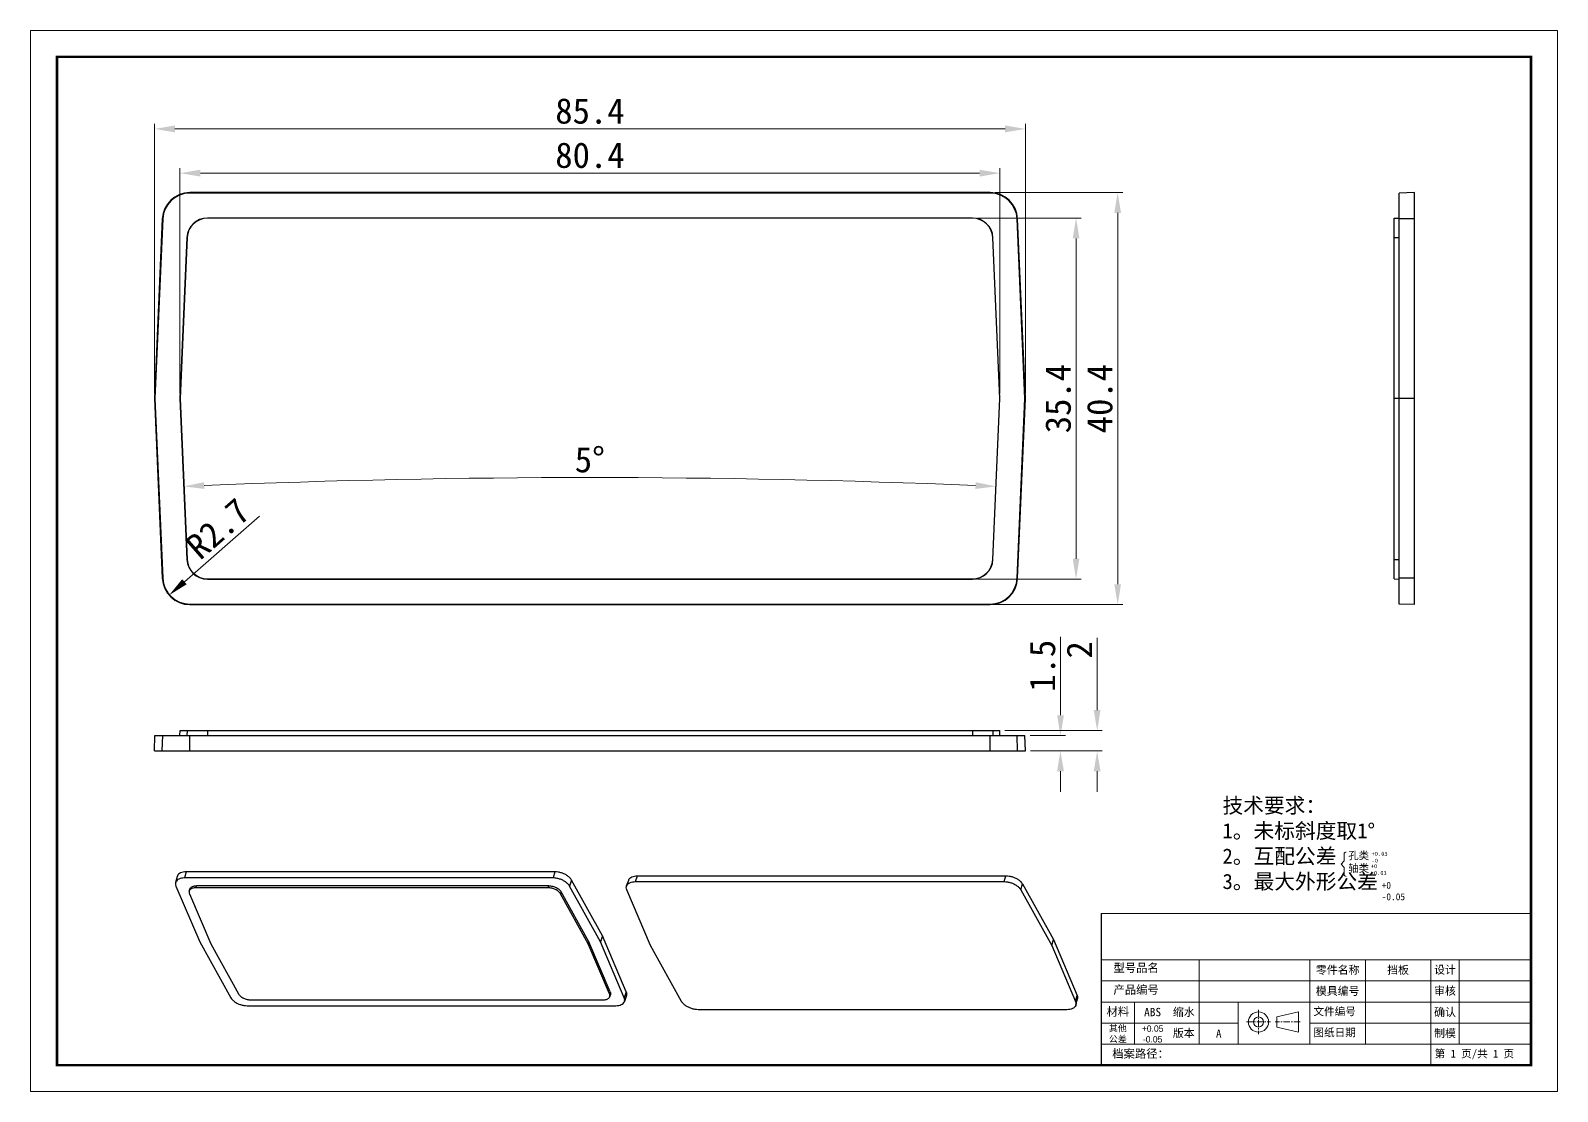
# Model space of a CAD drawing. Header units: millimetres. Extents: x 929 to 1798, y -260 to -38.
# Drawn here: x 1648.8 to 1798.5, y -260.3 to -156.3 of the extents above; entities that cross this region are included whole.
import ezdxf

# ---------------------------------------------------------------- set-up
doc = ezdxf.new("R2010")
doc.units = ezdxf.units.MM
doc.linetypes.add('CENTER', pattern=[50.8, 31.75, -6.35, 6.35, -6.35])
for name, color, linetype, lineweight in [('dim', 82, 'Continuous', 9), ('from', 7, 'Continuous', 13), ('text', 212, 'Continuous', 20)]:
    doc.layers.add(name, color=color, linetype=linetype, lineweight=lineweight)
doc.styles.get("Standard").update_dxf_attribs({"font": 'txt', "bigfont": 'gbcbig.shx'})
doc.styles.add('宋体', font='simsun.ttc')
doc.dimstyles.new('YanXiu', dxfattribs={"dimtxt": 2.5, "dimasz": 2.2, "dimexe": 0.65, "dimexo": 0.65, "dimgap": 0.5, "dimtad": 1, "dimdsep": 46, "dimtxsty": '宋体', "dimcen": 0, "dimclrd": 3, "dimclre": 3, "dimclrt": 3, "dimazin": 2, "dimtfac": 1, "dimtofl": 0, "dimtmove": 0, "dimatfit": 3, "dimfxl": 1, "dimlwd": 5, "dimlwe": 5, "dimarcsym": 0})

# ---------------------------------------------------------------- blocks, each defined once
blk = doc.blocks.new('*D36')
at = {"layer": 'Defpoints', "color": 0}
for p in [(1746.31, -165.92), (1660.91, -192.36), (1746.31, -192.36)]:
    blk.add_point(p, dxfattribs=at)
at = {"layer": 'dim', "color": 3, "lineweight": 5}
for p, q in [((1660.91, -191.86), (1660.91, -165.42)), ((1662.91, -165.92), (1744.31, -165.92)), ((1746.31, -191.86), (1746.31, -165.42))]:
    blk.add_line(p, q, dxfattribs=at)
at = {"layer": 'dim', "color": 3}
for points in [[(1662.91, -165.58), (1662.91, -166.25), (1660.91, -165.92)], [(1744.31, -165.58), (1744.31, -166.25), (1746.31, -165.92)]]:
    blk.add_solid(points, dxfattribs=at)
at = {"layer": 'dim', "color": 3, "insert": (1703.61, -164.17), "char_height": 2.5, "attachment_point": 5, "style": '宋体'}
blk.add_mtext('85.4', dxfattribs=at)
blk = doc.blocks.new('*D37')
at = {"layer": 'Defpoints', "color": 0}
for p in [(1743.81, -170.26), (1663.41, -192.36), (1743.81, -192.36)]:
    blk.add_point(p, dxfattribs=at)
at = {"layer": 'dim', "color": 3, "lineweight": 5}
for p, q in [((1663.41, -191.86), (1663.41, -169.76)), ((1665.41, -170.26), (1741.81, -170.26)), ((1743.81, -191.86), (1743.81, -169.76))]:
    blk.add_line(p, q, dxfattribs=at)
at = {"layer": 'dim', "color": 3}
for points in [[(1665.41, -169.92), (1665.41, -170.59), (1663.41, -170.26)], [(1741.81, -169.92), (1741.81, -170.59), (1743.81, -170.26)]]:
    blk.add_solid(points, dxfattribs=at)
at = {"layer": 'dim', "color": 3, "insert": (1703.61, -168.51), "char_height": 2.5, "attachment_point": 5, "style": '宋体'}
blk.add_mtext('80.4', dxfattribs=at)
blk = doc.blocks.new('*D38')
at = {"layer": 'Defpoints', "color": 0}
for p in [(1663.41, -192.36), (1743.79, -192.36), (1716.88, -200.2), (1664.1, -208.15), (1743.1, -208.15)]:
    blk.add_point(p, dxfattribs=at)
at = {"layer": 'dim', "color": 3, "lineweight": 5}
blk.add_arc((1703.6, -1112.83), 912.73, 87.62555, 92.37445, dxfattribs=at)
at = {"layer": 'dim', "color": 3}
for points in [[(1665.8, -201.22), (1665.77, -200.56), (1663.79, -200.97)], [(1741.43, -200.56), (1741.4, -201.22), (1743.41, -200.97)]]:
    blk.add_solid(points, dxfattribs=at)
at = {"layer": 'dim', "color": 3, "insert": (1703.6, -198.36), "char_height": 2.5, "attachment_point": 5, "style": '宋体'}
blk.add_mtext('5°', dxfattribs=at)
blk = doc.blocks.new('*D39')
at = {"layer": 'Defpoints', "color": 0}
for p in [(1742.84, -172.16), (1742.84, -212.56), (1755.35, -212.56)]:
    blk.add_point(p, dxfattribs=at)
at = {"layer": 'dim', "color": 3, "lineweight": 5}
for p, q in [((1743.34, -172.16), (1755.85, -172.16)), ((1755.35, -174.16), (1755.35, -210.56)), ((1743.34, -212.56), (1755.85, -212.56))]:
    blk.add_line(p, q, dxfattribs=at)
at = {"layer": 'dim', "color": 3}
for points in [[(1755.02, -174.16), (1755.68, -174.16), (1755.35, -172.16)], [(1755.02, -210.56), (1755.68, -210.56), (1755.35, -212.56)]]:
    blk.add_solid(points, dxfattribs=at)
at = {"layer": 'dim', "color": 3, "insert": (1753.6, -192.36), "char_height": 2.5, "attachment_point": 5, "rotation": 90, "style": '宋体'}
blk.add_mtext('40.4', dxfattribs=at)
blk = doc.blocks.new('*D40')
at = {"layer": 'Defpoints', "color": 0}
for p in [(1741.12, -174.66), (1751.27, -174.66), (1741.12, -210.06)]:
    blk.add_point(p, dxfattribs=at)
at = {"layer": 'dim', "color": 3, "lineweight": 5}
for p, q in [((1741.62, -174.66), (1751.77, -174.66)), ((1751.27, -208.06), (1751.27, -176.66)), ((1741.62, -210.06), (1751.77, -210.06))]:
    blk.add_line(p, q, dxfattribs=at)
at = {"layer": 'dim', "color": 3}
for points in [[(1750.94, -176.66), (1751.6, -176.66), (1751.27, -174.66)], [(1750.94, -208.06), (1751.6, -208.06), (1751.27, -210.06)]]:
    blk.add_solid(points, dxfattribs=at)
at = {"layer": 'dim', "color": 3, "insert": (1749.52, -192.36), "char_height": 2.5, "attachment_point": 5, "rotation": 90, "style": '宋体'}
blk.add_mtext('35.4', dxfattribs=at)
blk = doc.blocks.new('*D41')
at = {"layer": 'Defpoints', "color": 0}
for p in [(1664.38, -209.86), (1662.35, -211.64)]:
    blk.add_point(p, dxfattribs=at)
at = {"layer": 'dim', "color": 3, "lineweight": 5}
blk.add_line((1671.2, -203.88), (1663.85, -210.32), dxfattribs=at)
at = {"layer": 'dim', "color": 3}
blk.add_solid([(1663.63, -210.07), (1664.07, -210.57), (1662.35, -211.64)], dxfattribs=at)
at = {"layer": 'dim', "color": 3, "insert": (1667.13, -205.12), "char_height": 2.5, "attachment_point": 5, "rotation": 41.2161, "style": '宋体'}
blk.add_mtext('R2.7', dxfattribs=at)
blk = doc.blocks.new('*D42')
at = {"layer": 'Defpoints', "color": 0}
for p in [(1743.79, -224.91), (1753.34, -224.91), (1746.31, -226.91)]:
    blk.add_point(p, dxfattribs=at)
at = {"layer": 'dim', "color": 3, "lineweight": 5}
for p, q in [((1753.34, -222.91), (1753.34, -215.82)), ((1744.29, -224.91), (1753.84, -224.91)), ((1746.81, -226.91), (1753.84, -226.91)), ((1753.34, -228.91), (1753.34, -230.91))]:
    blk.add_line(p, q, dxfattribs=at)
at = {"layer": 'dim', "color": 3}
for points in [[(1753, -222.91), (1753.67, -222.91), (1753.34, -224.91)], [(1753, -228.91), (1753.67, -228.91), (1753.34, -226.91)]]:
    blk.add_solid(points, dxfattribs=at)
at = {"layer": 'dim', "color": 3, "insert": (1751.59, -217), "char_height": 2.5, "attachment_point": 5, "rotation": 90, "style": '宋体'}
blk.add_mtext('2', dxfattribs=at)
blk = doc.blocks.new('*D43')
at = {"layer": 'Defpoints', "color": 0}
for p in [(1746.26, -225.41), (1749.74, -225.41), (1746.31, -226.91)]:
    blk.add_point(p, dxfattribs=at)
at = {"layer": 'dim', "color": 3, "lineweight": 5}
for p, q in [((1749.74, -223.41), (1749.74, -215.71)), ((1746.76, -225.41), (1750.24, -225.41)), ((1746.81, -226.91), (1750.24, -226.91)), ((1749.74, -228.91), (1749.74, -230.91))]:
    blk.add_line(p, q, dxfattribs=at)
at = {"layer": 'dim', "color": 3}
for points in [[(1749.41, -223.41), (1750.08, -223.41), (1749.74, -225.41)], [(1749.41, -228.91), (1750.08, -228.91), (1749.74, -226.91)]]:
    blk.add_solid(points, dxfattribs=at)
at = {"layer": 'dim', "color": 3, "insert": (1747.99, -218.56), "char_height": 2.5, "attachment_point": 5, "rotation": 90, "style": '宋体'}
blk.add_mtext('1.5', dxfattribs=at)

msp = doc.modelspace()

# ---------------------------------------------------------------- linework, layer by layer
at = {"color": 7, "linetype": 'Continuous'}
for p, q in [((1742.843, -172.159, 0), (1664.376, -172.159, 0)), ((1664.376, -172.159, 0), (1664.376, -172.211, 0)), ((1742.843, -172.159, 0), (1742.843, -172.211, 0)), ((1784.449, -172.159, 0), (1782.949, -172.211, 0)), ((1784.449, -212.559, 0), (1784.449, -172.159, 0)), ((1742.843, -172.211, 0), (1664.376, -172.211, 0)), ((1782.949, -212.506, 0), (1782.949, -172.211, 0)), ((1661.679, -174.741, 0), (1660.91, -192.359, 0)), ((1661.731, -174.743, 0), (1660.962, -192.359, 0)), ((1661.679, -174.741, 0), (1661.731, -174.743, 0)), ((1741.12, -174.659, 0), (1666.099, -174.659, 0)), ((1666.099, -174.676, 0), (1666.099, -174.659, 0)), ((1741.12, -174.676, 0), (1666.099, -174.676, 0)), ((1741.12, -174.676, 0), (1741.12, -174.659, 0)), ((1745.54, -174.741, 0), (1745.488, -174.743, 0)), ((1746.257, -192.359, 0), (1745.488, -174.743, 0)), ((1746.309, -192.359, 0), (1745.54, -174.741, 0)), ((1782.449, -174.676, 0), (1782.949, -174.659, 0)), ((1782.449, -210.041, 0), (1782.449, -174.676, 0)), ((1784.449, -174.741, 0), (1782.949, -174.743, 0)), ((1664.101, -176.571, 0), (1663.412, -192.359, 0)), ((1664.119, -176.572, 0), (1663.429, -192.359, 0)), ((1664.119, -176.572, 0), (1664.101, -176.571, 0)), ((1743.1, -176.572, 0), (1743.118, -176.571, 0)), ((1743.79, -192.359, 0), (1743.1, -176.572, 0)), ((1743.807, -192.359, 0), (1743.118, -176.571, 0)), ((1782.449, -176.572, 0), (1782.949, -176.571, 0)), ((1660.91, -192.359, 0), (1660.962, -192.359, 0)), ((1660.91, -192.359, 0), (1661.679, -209.976, 0)), ((1660.962, -192.359, 0), (1661.731, -209.974, 0)), ((1663.412, -192.359, 0), (1663.429, -192.359, 0)), ((1663.412, -192.359, 0), (1664.101, -208.146, 0)), ((1663.429, -192.359, 0), (1664.119, -208.145, 0)), ((1743.1, -208.145, 0), (1743.79, -192.359, 0)), ((1743.118, -208.146, 0), (1743.807, -192.359, 0)), ((1743.807, -192.359, 0), (1743.79, -192.359, 0)), ((1745.488, -209.974, 0), (1746.257, -192.359, 0)), ((1745.54, -209.976, 0), (1746.309, -192.359, 0)), ((1746.309, -192.359, 0), (1746.257, -192.359, 0)), ((1784.449, -192.359, 0), (1782.449, -192.359, 0)), ((1664.119, -208.145, 0), (1664.101, -208.146, 0)), ((1743.1, -208.145, 0), (1743.118, -208.146, 0)), ((1782.449, -208.145, 0), (1782.949, -208.146, 0)), ((1661.679, -209.976, 0), (1661.731, -209.974, 0)), ((1666.099, -210.041, 0), (1741.12, -210.041, 0)), ((1666.099, -210.041, 0), (1666.099, -210.059, 0)), ((1666.099, -210.059, 0), (1741.12, -210.059, 0)), ((1741.12, -210.041, 0), (1741.12, -210.059, 0)), ((1745.54, -209.976, 0), (1745.488, -209.974, 0)), ((1782.449, -210.041, 0), (1782.949, -210.059, 0)), ((1784.449, -209.976, 0), (1782.949, -209.974, 0)), ((1664.376, -212.506, 0), (1742.843, -212.506, 0)), ((1664.376, -212.559, 0), (1664.376, -212.506, 0)), ((1664.376, -212.559, 0), (1742.843, -212.559, 0)), ((1742.843, -212.559, 0), (1742.843, -212.506, 0)), ((1784.449, -212.559, 0), (1782.949, -212.506, 0)), ((1660.91, -226.914, 0), (1660.962, -225.414, 0)), ((1660.962, -225.414, 0), (1746.257, -225.414, 0)), ((1661.679, -226.914, 0), (1661.731, -225.414, 0)), ((1663.412, -225.414, 0), (1663.429, -224.914, 0)), ((1663.429, -224.914, 0), (1743.79, -224.914, 0)), ((1664.119, -224.914, 0), (1664.101, -225.414, 0)), ((1664.376, -226.914, 0), (1664.376, -225.414, 0)), ((1666.099, -224.914, 0), (1666.099, -225.414, 0)), ((1741.12, -224.914, 0), (1741.12, -225.414, 0)), ((1742.843, -226.914, 0), (1742.843, -225.414, 0)), ((1743.1, -224.914, 0), (1743.118, -225.414, 0)), ((1743.807, -225.414, 0), (1743.79, -224.914, 0)), ((1745.54, -226.914, 0), (1745.488, -225.414, 0)), ((1746.309, -226.914, 0), (1746.257, -225.414, 0)), ((1660.91, -226.914, 0), (1746.309, -226.914, 0)), ((1663.145, -239.226, 0), (1662.989, -239.82, 0)), ((1664.029, -238.767, 0), (1663.855, -239.371, 0)), ((1699.991, -239.371, 0), (1663.855, -239.371, 0)), ((1700.165, -238.767, 0), (1664.029, -238.767, 0)), ((1700.165, -238.767, 0), (1699.991, -239.371, 0)), ((1708.073, -239.726, 0), (1708.263, -239.155, 0)), ((1708.263, -239.155, 0), (1744.399, -239.155, 0)), ((1744.21, -239.726, 0), (1744.399, -239.155, 0)), ((1663.023, -240.158, 0), (1665.356, -245.633, 0)), ((1664.316, -240.669, 0), (1664.368, -240.471, 0)), ((1664.341, -240.922, 0), (1666.432, -245.828, 0)), ((1664.964, -240.333, 0), (1665.022, -240.131, 0)), ((1699.513, -240.333, 0), (1664.964, -240.333, 0)), ((1699.571, -240.131, 0), (1665.022, -240.131, 0)), ((1699.513, -240.333, 0), (1699.571, -240.131, 0)), ((1700.715, -240.922, 0), (1700.783, -240.726, 0)), ((1703.44, -245.828, 0), (1700.715, -240.922, 0)), ((1703.508, -245.633, 0), (1700.783, -240.726, 0)), ((1701.801, -239.569, 0), (1701.596, -240.158, 0)), ((1704.637, -245.633, 0), (1701.596, -240.158, 0)), ((1704.842, -245.045, 0), (1701.801, -239.569, 0)), ((1707.201, -240.149, 0), (1707.408, -239.57, 0)), ((1709.558, -246.005, 0), (1707.225, -240.529, 0)), ((1708.073, -239.726, 0), (1744.21, -239.726, 0)), ((1745.846, -240.529, 0), (1746.003, -239.942, 0)), ((1745.846, -240.529, 0), (1748.887, -246.005, 0)), ((1746.003, -239.942, 0), (1749.044, -245.417, 0)), ((1704.842, -245.045, 0), (1704.637, -245.633, 0)), ((1707.175, -250.521, 0), (1704.842, -245.045, 0)), ((1748.887, -246.005, 0), (1749.044, -245.417, 0)), ((1749.044, -245.417, 0), (1751.377, -250.892, 0)), ((1665.356, -245.633, 0), (1668.397, -251.108, 0)), ((1666.432, -245.828, 0), (1669.157, -250.735, 0)), ((1703.508, -245.633, 0), (1703.44, -245.828, 0)), ((1705.53, -250.735, 0), (1703.44, -245.828, 0)), ((1705.599, -250.539, 0), (1703.508, -245.633, 0)), ((1706.969, -251.108, 0), (1704.637, -245.633, 0)), ((1712.599, -251.48, 0), (1709.558, -246.005, 0)), ((1748.887, -246.005, 0), (1751.22, -251.48, 0)), ((1670.358, -251.324, 0), (1704.907, -251.324, 0)), ((1705.53, -250.735, 0), (1705.599, -250.539, 0)), ((1705.547, -251.014, 0), (1705.616, -250.821, 0)), ((1707.175, -250.521, 0), (1706.969, -251.108, 0)), ((1707.199, -250.901, 0), (1706.992, -251.48, 0)), ((1751.22, -251.48, 0), (1751.377, -250.892, 0)), ((1751.255, -251.824, 0), (1751.411, -251.229, 0)), ((1670.001, -251.895, 0), (1706.137, -251.895, 0)), ((1750.371, -252.283, 0), (1714.235, -252.283, 0))]:
    msp.add_line(p, q, dxfattribs=at)
msp.add_line((1753.746, -242.862), (1753.746, -257.723))
for centre, radius, start, end in [((1664.376, -174.859, 0), 2.7, 90, 177.5), ((1742.843, -174.859, 0), 2.7, 2.5, 90), ((1664.376, -174.859, 0), 2.648, 90, 177.5), ((1742.843, -174.859, 0), 2.648, 2.5, 90), ((1666.099, -176.659, 0), 2, 90, 177.5), ((1666.099, -176.659, 0), 1.983, 90, 177.5), ((1741.12, -176.659, 0), 2, 2.5, 90), ((1741.12, -176.659, 0), 1.983, 2.5, 90), ((1666.099, -208.059, 0), 2, 182.5, 270), ((1666.099, -208.059, 0), 1.983, 182.5, 270), ((1741.12, -208.059, 0), 1.983, 270, 357.5), ((1741.12, -208.059, 0), 2, 270, 357.5), ((1664.376, -209.859, 0), 2.7, 182.5, 270), ((1664.376, -209.859, 0), 2.648, 182.5, 270), ((1742.843, -209.859, 0), 2.648, 270, 357.5), ((1742.843, -209.859, 0), 2.7, 270, 357.5)]:
    msp.add_arc(centre, radius, start, end, dxfattribs=at)
for points, start_tangent, end_tangent in [([(1663.855, -239.371, 0), (1663.561, -239.397, 0), (1663.312, -239.475, 0), (1663.124, -239.599, 0), (1663.009, -239.762, 0), (1662.989, -239.82, 0)], (-1, 0), (-0.2520986, -0.9677015)), ([(1664.029, -238.767, 0), (1663.729, -238.794, 0), (1663.475, -238.873, 0), (1663.283, -239, 0), (1663.166, -239.166, 0), (1663.146, -239.225, 0)], (-1, 0), (-0.2520986, -0.9677015)), ([(1701.596, -240.158, 0), (1701.442, -239.952, 0), (1701.221, -239.762, 0), (1700.947, -239.599, 0), (1700.637, -239.475, 0), (1700.311, -239.397, 0), (1699.991, -239.371, 0)], (-0.4855541, 0.8742066), (-1, 0)), ([(1701.801, -239.569, 0), (1701.644, -239.36, 0), (1701.419, -239.166, 0), (1701.139, -239, 0), (1700.823, -238.873, 0), (1700.491, -238.794, 0), (1700.165, -238.767, 0)], (-0.4855541, 0.8742066), (-1, 0)), ([(1707.408, -239.569, 0), (1707.417, -239.546, 0), (1707.532, -239.383, 0), (1707.72, -239.259, 0), (1707.969, -239.182, 0), (1708.263, -239.155, 0)], (0.3332201, 0.9428491), (1, 0)), ([(1744.399, -239.155, 0), (1744.719, -239.182, 0), (1745.045, -239.259, 0), (1745.354, -239.383, 0), (1745.629, -239.546, 0), (1745.85, -239.736, 0), (1746.003, -239.942, 0)], (1, 0), (0.4855541, -0.8742066)), ([(1662.989, -239.82, 0), (1662.975, -239.952, 0), (1663.023, -240.158, 0)], (-0.2520986, -0.9677015), (0.3919468, -0.9199879)), ([(1664.316, -240.67, 0), (1664.31, -240.695, 0), (1664.308, -240.806, 0), (1664.341, -240.922, 0)], (-0.2553661, -0.9668444), (0.3919468, -0.9199879)), ([(1664.964, -240.333, 0), (1664.796, -240.344, 0), (1664.646, -240.377, 0), (1664.518, -240.431, 0), (1664.417, -240.504, 0), (1664.347, -240.593, 0), (1664.316, -240.67, 0)], (-1, 0), (-0.2553661, -0.9668444)), ([(1664.368, -240.471, 0), (1664.399, -240.394, 0), (1664.47, -240.304, 0), (1664.572, -240.231, 0), (1664.701, -240.176, 0), (1664.853, -240.143, 0), (1665.022, -240.131, 0)], (0.2553661, 0.9668444), (1, 0)), ([(1700.715, -240.922, 0), (1700.633, -240.806, 0), (1700.522, -240.695, 0), (1700.386, -240.593, 0), (1700.229, -240.504, 0), (1700.056, -240.431, 0), (1699.875, -240.377, 0), (1699.692, -240.344, 0), (1699.513, -240.333, 0)], (-0.4855541, 0.8742066), (-1, 0)), ([(1699.571, -240.131, 0), (1699.751, -240.143, 0), (1699.936, -240.176, 0), (1700.119, -240.231, 0), (1700.293, -240.304, 0), (1700.451, -240.394, 0), (1700.589, -240.496, 0), (1700.701, -240.609, 0), (1700.783, -240.726, 0)], (1, 0), (0.4855541, -0.8742066)), ([(1707.225, -240.529, 0), (1707.176, -240.319, 0), (1707.201, -240.149, 0)], (-0.3919468, 0.9199879), (0.3332201, 0.9428491)), ([(1707.201, -240.149, 0), (1707.211, -240.125, 0), (1707.328, -239.959, 0), (1707.52, -239.833, 0), (1707.773, -239.753, 0), (1708.073, -239.726, 0)], (0.3332201, 0.9428491), (1, 0)), ([(1744.21, -239.726, 0), (1744.536, -239.753, 0), (1744.868, -239.833, 0), (1745.184, -239.959, 0), (1745.463, -240.125, 0), (1745.689, -240.319, 0), (1745.846, -240.529, 0)], (1, 0), (0.4855541, -0.8742066)), ([(1668.397, -251.108, 0), (1668.55, -251.313, 0), (1668.771, -251.504, 0), (1669.046, -251.666, 0), (1669.356, -251.79, 0), (1669.681, -251.868, 0), (1670.001, -251.895, 0)], (0.4855541, -0.8742066), (1, 0)), ([(1669.157, -250.735, 0), (1669.238, -250.851, 0), (1669.349, -250.962, 0), (1669.485, -251.064, 0), (1669.643, -251.153, 0), (1669.815, -251.226, 0), (1669.996, -251.28, 0), (1670.179, -251.313, 0), (1670.358, -251.324, 0)], (0.4855541, -0.8742066), (1, 0)), ([(1704.907, -251.324, 0), (1705.075, -251.313, 0), (1705.226, -251.28, 0), (1705.354, -251.226, 0), (1705.455, -251.153, 0), (1705.525, -251.064, 0), (1705.547, -251.014, 0)], (1, 0), (0.3357365, 0.9419559)), ([(1705.547, -251.014, 0), (1705.561, -250.962, 0), (1705.563, -250.851, 0), (1705.53, -250.735, 0)], (0.3357365, 0.9419559), (-0.3919468, 0.9199879)), ([(1705.599, -250.539, 0), (1705.632, -250.657, 0), (1705.63, -250.769, 0), (1705.616, -250.821, 0)], (0.3919468, -0.9199879), (-0.3357365, -0.9419559)), ([(1706.137, -251.895, 0), (1706.431, -251.868, 0), (1706.68, -251.79, 0), (1706.868, -251.666, 0), (1706.983, -251.504, 0), (1706.992, -251.48, 0)], (1, 0), (0.3332201, 0.9428491)), ([(1706.992, -251.48, 0), (1707.018, -251.313, 0), (1706.969, -251.108, 0)], (0.3332201, 0.9428491), (-0.3919468, 0.9199879)), ([(1707.199, -250.901, 0), (1707.224, -250.731, 0), (1707.175, -250.521, 0)], (0.3332201, 0.9428491), (-0.3919468, 0.9199879)), ([(1714.235, -252.283, 0), (1713.909, -252.256, 0), (1713.577, -252.176, 0), (1713.261, -252.05, 0), (1712.981, -251.884, 0), (1712.756, -251.69, 0), (1712.599, -251.48, 0)], (-1, 0), (-0.4855541, 0.8742066)), ([(1751.22, -251.48, 0), (1751.269, -251.69, 0), (1751.254, -251.824, 0)], (0.3919468, -0.9199879), (-0.2520986, -0.9677015)), ([(1751.377, -250.892, 0), (1751.425, -251.098, 0), (1751.411, -251.229, 0)], (0.3919468, -0.9199879), (-0.2520986, -0.9677015)), ([(1751.254, -251.824, 0), (1751.234, -251.884, 0), (1751.117, -252.05, 0), (1750.925, -252.176, 0), (1750.671, -252.256, 0), (1750.371, -252.283, 0)], (-0.2520986, -0.9677015), (-1, 0))]:
    msp.add_spline(points, degree=3, dxfattribs=dict(at, start_tangent=start_tangent, end_tangent=end_tangent))
at = {"layer": 'from'}
for p, q in [((1753.746, -242.862), (1795.888, -242.862)), ((1753.746, -247.403), (1795.888, -247.403)), ((1763.345, -255.659), (1763.345, -247.403)), ((1774.204, -251.531), (1774.204, -247.403)), ((1779.636, -251.531), (1779.636, -247.403)), ((1786.046, -251.531), (1786.046, -247.403)), ((1788.835, -247.403), (1788.835, -255.659)), ((1753.746, -249.467), (1795.888, -249.467)), ((1753.746, -251.531), (1795.888, -251.531)), ((1756.983, -255.659), (1756.983, -251.531)), ((1767.171, -255.659), (1767.171, -251.531)), ((1773.091, -252.5), (1770.946, -252.996)), ((1770.946, -252.996), (1770.946, -253.986)), ((1773.091, -252.5), (1773.091, -254.482)), ((1774.204, -255.659), (1774.204, -251.531)), ((1779.636, -255.659), (1779.636, -251.531)), ((1786.046, -257.723), (1786.046, -251.531)), ((1767.171, -253.595), (1753.746, -253.595)), ((1773.091, -254.482), (1770.946, -253.986)), ((1795.888, -253.595), (1774.204, -253.595)), ((1753.746, -255.659), (1795.888, -255.659))]:
    msp.add_line(p, q, dxfattribs=at)
at = {"layer": 'from', "color": 1, "linetype": 'CENTER', "ltscale": 0.02}
for p, q in [((1769.154, -252.311), (1769.154, -254.671)), ((1767.975, -253.491), (1770.334, -253.491)), ((1773.256, -253.491), (1770.781, -253.491))]:
    msp.add_line(p, q, dxfattribs=at)
at = {"layer": 'from'}
for points in [[(1648.762, -260.303), (1798.468, -260.303), (1798.468, -156.271), (1648.762, -156.271)], [(1651.342, -257.723), (1795.888, -257.723), (1795.888, -158.851), (1651.342, -158.851)]]:
    msp.add_lwpolyline(points, close=True, dxfattribs=at)
at = {"layer": 'from', "const_width": 0.258}
msp.add_lwpolyline([(1651.342, -257.723), (1651.342, -158.851), (1795.888, -158.851), (1795.888, -257.723), (1651.342, -257.723)], dxfattribs=at)
at = {"layer": 'from'}
for radius in [0.991, 0.495]:
    msp.add_circle((1769.154, -253.491), radius, dxfattribs=at)
at = {"layer": 'text'}
for p, q in [((1777.556, -237.695), (1777.262, -238.02)), ((1777.556, -238.344), (1777.262, -238.02)), ((1777.556, -237.032), (1777.556, -237.695)), ((1777.556, -239.007), (1777.556, -238.344))]:
    msp.add_line(p, q, dxfattribs=at)
for centre, start, end in [((1777.761, -237.032), 90, 180), ((1777.761, -239.007), 180, 270)]:
    msp.add_arc(centre, 0.205, start, end, dxfattribs=at)

# ---------------------------------------------------------------- texts
at = {"layer": 'from'}
for s, insert, char_height, attachment_point in [('{\\fKaiTi_GB2312|b0|i0|c134|p49;型号品名}', (1757.157, -248.234), 0.81518, 5), ('{\\fKaiTi_GB2312|b0|i0|c134|p49;零件名称}', (1776.92, -248.435), 0.78461, 5), ('{\\fKaiTi_GB2312|b0|i0|c134|p49;挡板}', (1782.841, -248.435), 0.78461, 5), ('{\\fKaiTi_GB2312|b0|i0|c134|p49;设计}', (1787.441, -248.415), 0.78461, 5), ('{\\fKaiTi_GB2312|b0|i0|c134|p49;产品编号}', (1757.157, -250.379), 0.81518, 5), ('{\\fKaiTi_GB2312|b0|i0|c134|p49;模具编号}', (1776.92, -250.499), 0.78461, 5), ('{\\fKaiTi_GB2312|b0|i0|c134|p49;审核}', (1787.441, -250.479), 0.78461, 5), ('{\\fKaiTi_GB2312|b0|i0|c134|p49;材料}', (1755.365, -252.523), 0.81518, 5), ('{\\fKaiTi_GB2312|b0|i0|c134|p49;ABS}', (1758.775, -252.523), 0.81518, 5), ('{\\fKaiTi_GB2312|b0|i0|c134|p49;缩水}', (1761.828, -252.563), 0.78461, 5), ('{\\fKaiTi_GB2312|b0|i0|c134|p49;文件编号}', (1774.54, -252.075), 0.7629, 1), ('{\\fKaiTi_GB2312|b0|i0|c134|p49;确认}', (1787.441, -252.575), 0.78461, 5), ('{\\fKaiTi_GB2312|b0|i0|c134|p49;其他\\P公差}', (1755.365, -254.668), 0.62706, 5), ('{\\fKaiTi_GB2312|b0|i0|c134|p49;版本}', (1761.828, -254.627), 0.78461, 5), ('{\\fKaiTi_GB2312|b0|i0|c134|p49;A}', (1765.258, -254.627), 0.78461, 5), ('{\\fKaiTi_GB2312|b0|i0|c134|p49;图纸日期}', (1774.54, -254.139), 0.7629, 1), ('{\\fKaiTi_GB2312|b0|i0|c134|p49;制模}', (1787.441, -254.639), 0.78461, 5), ('{\\fKaiTi_GB2312|b0|i0|c134|p49;档案路径：}', (1754.816, -256.647), 0.81518, 4), ('{\\fKaiTi_GB2312|b0|i0|c134|p49;第 1 页/共 1 页}', (1786.426, -256.691), 0.7629, 4)]:
    msp.add_mtext(s, dxfattribs=dict(at, insert=insert, char_height=char_height, attachment_point=attachment_point))
at = {"layer": 'from', "color": 0, "insert": (1758.775, -254.668), "char_height": 0.62706, "attachment_point": 5}
msp.add_mtext('{\\fLiSu|b0|i0|c134|p49;+0.05\\P-0.05}', dxfattribs=at)
at = {"layer": 'text', "attachment_point": 1}
for s, insert, char_height in [('{\\fKaiTi_GB2312|b0|i0|c134|p49;技术要求：\\P1。未标斜度取1%%D\\P2。互配公差\\P3。最大外形公差 \\fLiSu|b0|i0|c134|p32;\\P }', (1765.626, -231.514), 1.48953), ('{\\fKaiTi_GB2312|b0|i0|c134|p49;孔类\\P轴类}', (1777.964, -236.799), 0.74476)]:
    msp.add_mtext(s, dxfattribs=dict(at, insert=insert, char_height=char_height))
at = {"layer": 'text', "color": 0}
for s, insert, char_height, attachment_point in [('{\\fSimHei|b0|i0|c134|p2;\\C256;+0\\P-0.03\\Ftxt.shx,gbcbig.shx|c134;}', (1780.162, -238.006), 0.40036, 1), ('{\\fSimHei|b0|i0|c134|p2;\\C256;+0.03\\P-0\\Ftxt.shx,gbcbig.shx|c134;}', (1780.249, -236.799), 0.40036, 1), ('{\\fSimHei|b0|i0|c134|p2;\\C256;+0\\P-0.05\\Ftxt.shx,gbcbig.shx|c134;}', (1781.228, -240.656), 0.67706, 4)]:
    msp.add_mtext(s, dxfattribs=dict(at, insert=insert, char_height=char_height, attachment_point=attachment_point))

# ---------------------------------------------------------------- dimensions: what is measured, and where the dimension line sits
at = {"layer": 'dim'}
dim = msp.add_linear_dim(base=(1746.309, -165.918, 0), p1=(1660.91, -192.359, 0), p2=(1746.309, -192.359, 0), dimstyle='YanXiu', override={"dimasz": 2, "dimexe": 0.49975, "dimexo": 0.49975, "dimgap": 0.49975}, dxfattribs=at)
dim.commit()
dim.dimension.update_dxf_attribs({"geometry": '*D36', "text_midpoint": (1703.61, -165.918, 0), "dimtype": 160})
dim = msp.add_linear_dim(base=(1743.8071, -170.2573, 0), p1=(1663.412, -192.3587, 0), p2=(1743.8071, -192.3587, 0), dimstyle='YanXiu', override={"dimasz": 2, "dimexe": 0.49975, "dimexo": 0.49975, "dimgap": 0.49975}, dxfattribs=at)
dim.commit()
dim.dimension.update_dxf_attribs({"geometry": '*D37', "text_midpoint": (1703.6095, -168.5076, 0)})
for base, p1, p2, picture, middle in [((1755.349, -212.559, 0), (1742.843, -172.159, 0), (1742.843, -212.559, 0), '*D39', (1755.349, -192.359, 0)), ((1753.337, -224.914, 0), (1746.309, -226.914, 0), (1743.79, -224.914, 0), '*D42', (1753.337, -217.003, 0))]:
    dim = msp.add_linear_dim(base=base, p1=p1, p2=p2, angle=90, dimstyle='YanXiu', override={"dimasz": 2, "dimexe": 0.49975, "dimexo": 0.49975, "dimgap": 0.49975}, dxfattribs=at)
    dim.commit()
    dim.dimension.update_dxf_attribs({"geometry": picture, "text_midpoint": middle, "dimtype": 160})
for base, p1, p2, picture, middle in [((1751.27, -174.659, 0), (1741.12, -210.059, 0), (1741.12, -174.659, 0), '*D40', (1749.52, -192.359, 0)), ((1749.743, -225.414, 0), (1746.309, -226.914, 0), (1746.257, -225.414, 0), '*D43', (1747.993, -218.56, 0))]:
    dim = msp.add_linear_dim(base=base, p1=p1, p2=p2, angle=90, dimstyle='YanXiu', override={"dimasz": 2, "dimexe": 0.49975, "dimexo": 0.49975, "dimgap": 0.49975}, dxfattribs=at)
    dim.commit()
    dim.dimension.update_dxf_attribs({"geometry": picture, "text_midpoint": middle})
dim = msp.add_angular_dim_2l(base=(1716.875, -200.202), line1=((1743.1, -208.145, 0), (1743.79, -192.359, 0)), line2=((1663.412, -192.359, 0), (1664.101, -208.146, 0)), dimstyle='YanXiu', override={"dimasz": 2, "dimexe": 0.49975, "dimexo": 0.49975, "dimgap": 0.49975}, dxfattribs=at)
dim.commit()
dim.dimension.update_dxf_attribs({"geometry": '*D38', "text_midpoint": (1703.601, -198.356, 0)})
dim = msp.add_radius_dim(center=(1664.376, -209.859, 0), mpoint=(1662.345, -211.638, 0), dimstyle='YanXiu', override={"dimasz": 2, "dimexe": 0.49975, "dimexo": 0.49975, "dimgap": 0.49975, "dimtmove": 1}, dxfattribs=at)
dim.commit()
dim.dimension.update_dxf_attribs({"geometry": '*D41', "text_midpoint": (1668.279, -206.44, 0), "dimtype": 164})

doc.saveas('drawing.dxf')
